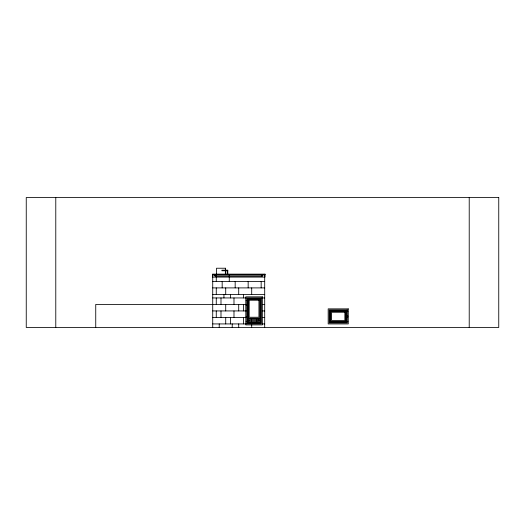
<?xml version="1.0" encoding="UTF-8"?>
<svg xmlns="http://www.w3.org/2000/svg" width="525" height="525" viewBox="0 0 525 525"><rect width="100%" height="100%" fill="white"/><g stroke="black" fill="none" stroke-linecap="round" stroke-linejoin="round"><path stroke-width="0.79" d="M216.129 275.848C215.283 277.239 214.567 274.555 215.992 275.336M215.237 276.091L215.618 275.717L215.086 275.717M261.443 275.336C262.868 274.555 262.152 277.239 261.306 275.848M227.791 270.769L221.885 270.769L221.885 270.178L227.791 270.178L227.791 274.024M212.428 274.431L264.994 274.431M212.723 274.726L264.698 274.726M212.723 274.903L264.698 274.903M212.723 281.4L264.698 281.4M212.723 287.897L264.698 287.897M212.723 294.394L264.698 294.394M212.723 297.938L246.166 297.938M262.244 297.938L264.698 297.938M259.973 299.381L248.456 299.381L248.456 318.281M246.133 300.477L246.816 300.477M246.271 304.434L95.74 304.434L95.74 327.469M262.572 304.434L264.698 304.434M246.133 305.202L246.816 305.202M212.723 310.931L246.271 310.931M262.572 310.931L264.698 310.931M347.235 311.312L347.917 311.312M347.235 316.037L347.917 316.037M246.133 316.778L246.816 316.778M347.235 316.982L347.917 316.982M212.723 317.428L246.271 317.428M262.572 317.428L264.698 317.428M248.161 318.281L259.973 318.281M248.161 318.577L259.973 318.577M249.191 320.381L258.937 320.381M246.133 321.503L246.816 321.503M347.235 321.707L347.917 321.707M212.723 323.925L246.271 323.925M262.257 323.925L264.698 323.925M469.219 197.531L469.219 327.469M346.782 310.341L346.782 311.955M346.782 315.991L346.782 317.605M345.745 321.562L345.745 311.522L330.684 311.522L330.684 321.562M264.698 274.431L264.698 327.469M262.336 275.113L262.336 276.17L215.086 276.17L215.086 275.113M261.155 281.4L261.155 287.897M256.725 319.2L256.725 321.799M251.705 287.897L251.705 294.394M251.705 324.634L251.705 327.469M251.409 319.2L251.409 321.799M248.161 281.4L248.161 287.897M243.436 294.394L243.436 297.938M243.436 304.434L243.436 310.931M243.436 317.428L243.436 323.925M238.711 287.897L238.711 294.394M238.711 304.434L238.711 310.931M238.711 323.925L238.711 327.469M235.167 281.4L235.167 287.897M233.986 297.938L233.986 304.434M233.986 310.931L233.986 317.428M232.214 323.925L232.214 327.469M230.442 294.394L230.442 297.938M230.442 317.428L230.442 323.925M229.261 274.903L229.261 281.4M227.2 270.769L227.2 274.024M225.717 287.897L225.717 294.394M225.717 304.434L225.717 310.931M225.717 317.428L225.717 323.925M225.481 274.135L225.481 268.229L216.503 268.229L216.503 274.135M225.363 268.229L225.363 274.135M223.945 294.394L223.945 297.938M222.173 281.4L222.173 287.897M220.992 297.938L220.992 304.434M220.992 310.931L220.992 317.428M219.22 323.925L219.22 327.469M216.267 274.903L216.267 281.4M216.267 287.897L216.267 294.394M216.267 297.938L216.267 304.434M216.267 310.931L216.267 317.428M212.723 274.431L212.723 327.469M55.781 197.531L55.781 327.469M498.75 197.531L26.25 197.531L26.25 327.469L498.75 327.469L498.75 197.531M264.994 274.135L212.428 274.135L212.428 277.088L264.994 277.088L264.994 274.135M262.336 296.842L245.798 296.842L245.798 324.896L262.336 324.896L262.336 296.842M261.299 297.878L246.829 297.878L246.829 323.866L261.299 323.866L261.299 297.878M260.708 298.469L247.419 298.469L247.419 323.275L260.708 323.275L260.708 298.469M260.269 298.909L247.866 298.909L247.866 322.829L260.269 322.829L260.269 298.909M259.973 299.204L248.161 299.204L248.161 322.534L259.973 322.534L259.973 299.204M258.937 300.241L249.191 300.241L249.191 317.251L258.937 317.251L258.937 300.241M348.259 308.864L328.178 308.864L328.178 323.925L348.259 323.925L348.259 308.864M347.222 309.894L329.208 309.894L329.208 322.888L347.222 322.888L347.222 309.894M346.631 310.485L329.798 310.485L329.798 322.298L346.631 322.298L346.631 310.485M346.192 310.931L330.245 310.931L330.245 321.858L346.192 321.858L346.192 310.931M345.896 311.227L330.54 311.227L330.54 321.562L345.896 321.562L345.896 311.227M344.859 312.257L331.57 312.257L331.57 320.526L344.859 320.526L344.859 312.257M258.937 319.613L249.191 319.613L249.191 321.503L258.937 321.503L258.937 319.613"/></g></svg>
